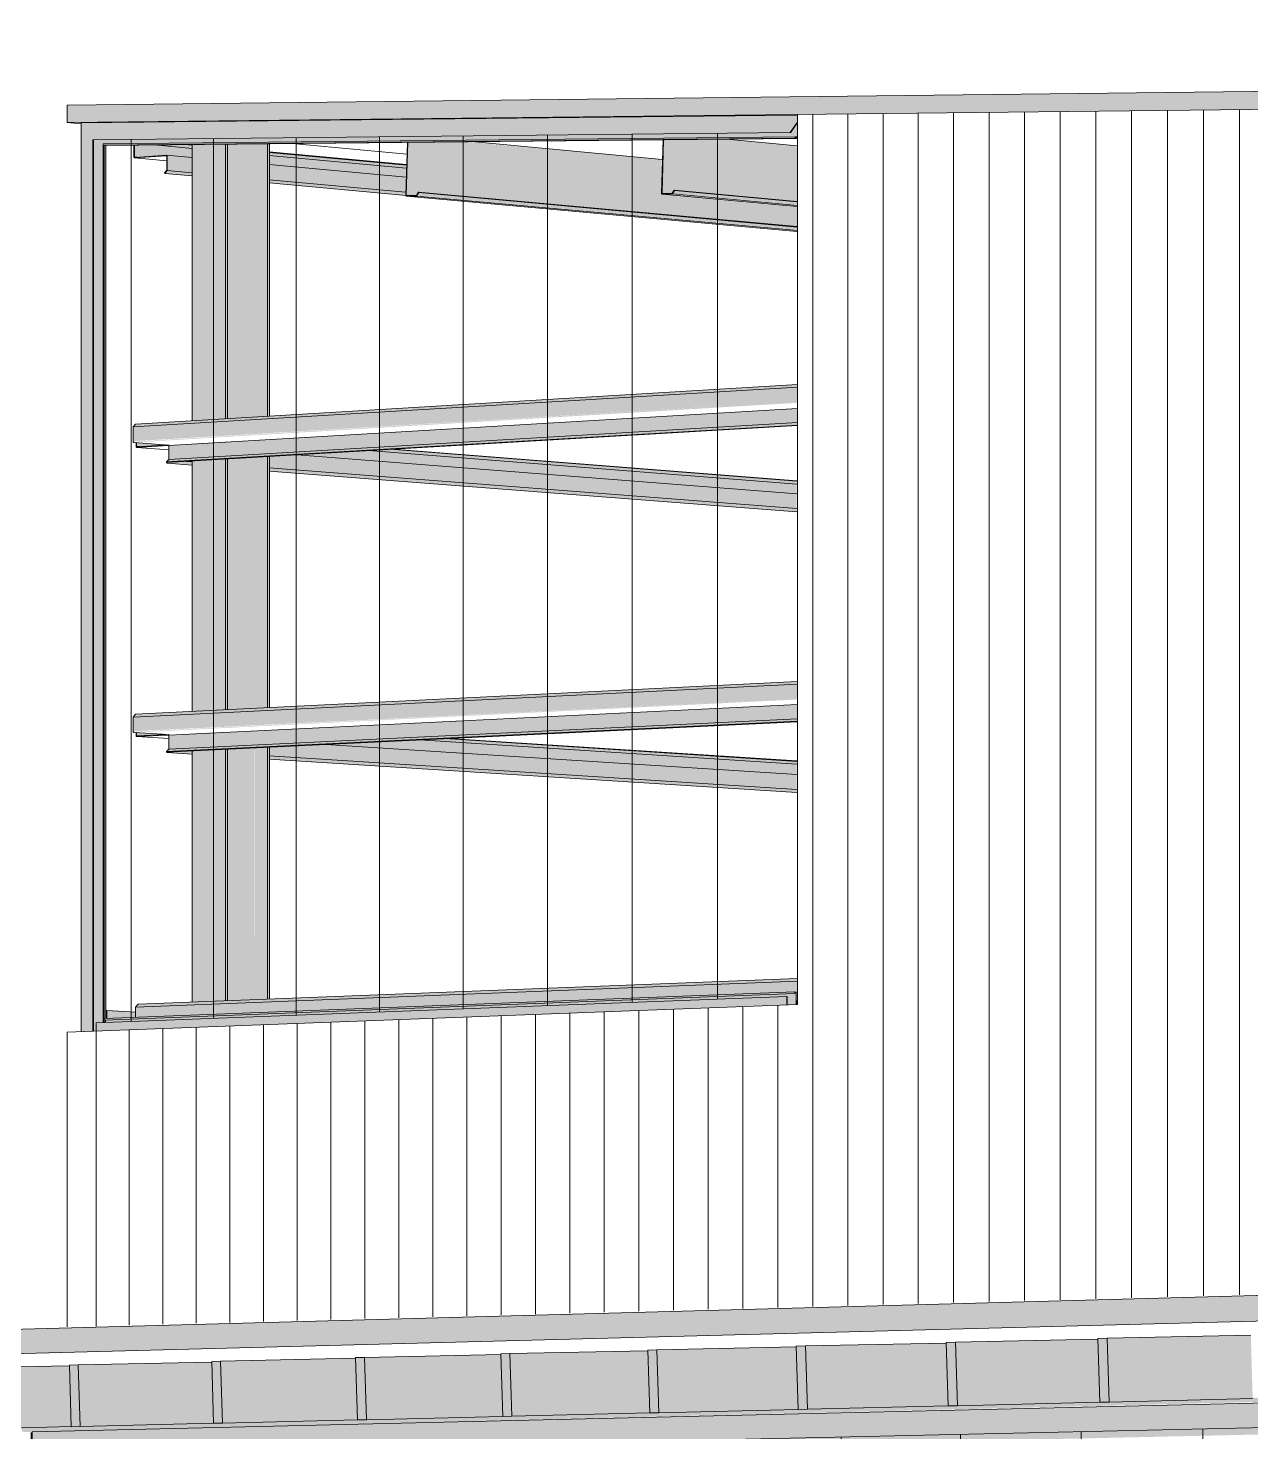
# Model space of a CAD drawing. Header units: inches. Extents: x 31213 to 31218, y -65 to 66.
# Drawn here: x 31213.5147 to 31213.5791, y 66.034 to 66.108 of the extents above; entities that cross this region are included whole.
import ezdxf

# ---------------------------------------------------------------- set-up
doc = ezdxf.new("R2010")
doc.units = ezdxf.units.IN
doc.header["$MEASUREMENT"] = 0
for name, color, linetype, lineweight in [('A-GLAZ-CURT', 52, 'Continuous', 9), ('A-GLAZ-CWMG', 51, 'Continuous', 9), ('A-ROOF', 132, 'Continuous', 13), ('A-WALL-PATT', 111, 'Continuous', 13), ('I-WALL', 2, 'Continuous', 13), ('L-SITE-WALL', 31, 'Continuous', 13), ('S-BEAM', 12, 'Continuous', 9), ('S-COLS', 52, 'Continuous', 9)]:
    doc.layers.add(name, color=color, linetype=linetype, lineweight=lineweight)

# ---------------------------------------------------------------- blocks, each defined once
blk = doc.blocks.new('FP_6-Looking North East')
at = {"layer": 'A-WALL-PATT', "lineweight": 9}
for p, q in [((31213.574734, 66.041125), (31213.574734, 66.10363)), ((31213.576629, 66.041177), (31213.576629, 66.103651)), ((31213.578529, 66.041229), (31213.578529, 66.103672)), ((31213.556044, 66.040615), (31213.556044, 66.103427)), ((31213.557892, 66.040665), (31213.557892, 66.103447)), ((31213.559745, 66.040716), (31213.559745, 66.103468)), ((31213.561602, 66.040766), (31213.561602, 66.103488)), ((31213.563464, 66.040817), (31213.563464, 66.103508)), ((31213.565331, 66.040868), (31213.565331, 66.103528)), ((31213.567202, 66.040919), (31213.567202, 66.103549)), ((31213.569078, 66.040971), (31213.569078, 66.103569)), ((31213.570959, 66.041022), (31213.570959, 66.103589)), ((31213.572844, 66.041074), (31213.572844, 66.10361)), ((31213.548697, 66.040414), (31213.548697, 66.056277)), ((31213.550527, 66.040464), (31213.550527, 66.056346)), ((31213.552362, 66.040514), (31213.552362, 66.056416)), ((31213.554201, 66.040564), (31213.554201, 66.056486)), ((31213.530644, 66.039921), (31213.530644, 66.05559)), ((31213.532429, 66.03997), (31213.532429, 66.055658)), ((31213.534219, 66.040019), (31213.534219, 66.055726)), ((31213.536014, 66.040068), (31213.536014, 66.055794)), ((31213.537812, 66.040117), (31213.537812, 66.055863)), ((31213.539615, 66.040166), (31213.539615, 66.055931)), ((31213.541423, 66.040215), (31213.541423, 66.056)), ((31213.543235, 66.040265), (31213.543235, 66.056069)), ((31213.545051, 66.040314), (31213.545051, 66.056138)), ((31213.546872, 66.040364), (31213.546872, 66.056207)), ((31213.518267, 66.039583), (31213.518267, 66.055119)), ((31213.520022, 66.039631), (31213.520022, 66.055186)), ((31213.521782, 66.039679), (31213.521782, 66.055253)), ((31213.523545, 66.039727), (31213.523545, 66.05532)), ((31213.525314, 66.039775), (31213.525314, 66.055387)), ((31213.527086, 66.039824), (31213.527086, 66.055455)), ((31213.528863, 66.039872), (31213.528863, 66.055522))]:
    blk.add_line(p, q, dxfattribs=at)
blk = doc.blocks.new('FP_16-Looking North East')
at = {"layer": 'A-WALL-PATT', "lineweight": 9}
for p, q in [((31213.524456, 66.055794), (31213.524456, 66.102154)), ((31213.528818, 66.055961), (31213.528818, 66.102199)), ((31213.533206, 66.05613), (31213.533206, 66.102244)), ((31213.537621, 66.056299), (31213.537621, 66.102289)), ((31213.542062, 66.056469), (31213.542062, 66.102334)), ((31213.54653, 66.05664), (31213.54653, 66.10238)), ((31213.551026, 66.056813), (31213.551026, 66.102426)), ((31213.520121, 66.055638), (31213.520121, 66.10211))]:
    blk.add_line(p, q, dxfattribs=at)
blk = doc.blocks.new('FP_17-Looking North East')
at = {"layer": 'A-WALL-PATT', "lineweight": 9}
for p, q in [((31213.609497, 65.97002), (31213.609497, 66.034913)), ((31213.616249, 65.969889), (31213.616249, 66.035066)), ((31213.623061, 65.969756), (31213.623061, 66.035221)), ((31213.629934, 65.969623), (31213.629934, 66.035377)), ((31213.636867, 65.969488), (31213.636867, 66.035534)), ((31213.576599, 65.970661), (31213.576599, 66.034168)), ((31213.583066, 65.970535), (31213.583066, 66.034314)), ((31213.589588, 65.970408), (31213.589588, 66.034462)), ((31213.596167, 65.97028), (31213.596167, 66.034611)), ((31213.602803, 65.970151), (31213.602803, 66.034762)), ((31213.514847, 65.971258), (31213.514847, 66.033973)), ((31213.545077, 65.971274), (31213.545077, 66.033453)), ((31213.551276, 65.971153), (31213.551276, 66.033594)), ((31213.557527, 65.971032), (31213.557527, 66.033735)), ((31213.56383, 65.970909), (31213.56383, 66.033878)), ((31213.570188, 65.970785), (31213.570188, 66.034022)), ((31213.520794, 65.971747), (31213.520794, 66.032903)), ((31213.526789, 65.97163), (31213.526789, 66.033039)), ((31213.532835, 65.971512), (31213.532835, 66.033176)), ((31213.538931, 65.971394), (31213.538931, 66.033314))]:
    blk.add_line(p, q, dxfattribs=at)

msp = doc.modelspace()

# ---------------------------------------------------------------- hatches: boundary and pattern name
at = {"layer": 'A-GLAZ-CWMG'}
for points in [[(31213.518099, 66.102089), (31213.554849, 66.102465), (31213.555237, 66.103017), (31213.555237, 66.10339), (31213.517479, 66.102981)], [(31213.517479, 66.055089), (31213.518099, 66.055113), (31213.518099, 66.102089), (31213.517479, 66.102981), (31213.517479, 66.055314)], [(31213.518751, 66.101816), (31213.555171, 66.102181), (31213.555236, 66.102274), (31213.555236, 66.102994), (31213.554846, 66.102462), (31213.518563, 66.102087)], [(31213.554849, 66.102465), (31213.554878, 66.102484), (31213.555237, 66.103017)], [(31213.518695, 66.101802), (31213.555087, 66.102167), (31213.555145, 66.102249), (31213.518641, 66.101881)], [(31213.518128, 66.055114), (31213.518271, 66.05512), (31213.518286, 66.055558), (31213.518751, 66.055576), (31213.518751, 66.101816), (31213.518559, 66.102091), (31213.518128, 66.102087), (31213.518128, 66.055314)], [(31213.518641, 66.055571), (31213.518695, 66.055573), (31213.518695, 66.101802), (31213.518641, 66.101881), (31213.518641, 66.056936)], [(31213.518695, 66.055706), (31213.555087, 66.057105), (31213.555087, 66.057186), (31213.518695, 66.055785)], [(31213.518765, 66.055576), (31213.554681, 66.05693), (31213.554696, 66.056505), (31213.555157, 66.056529), (31213.555157, 66.057162), (31213.518765, 66.055762)], [(31213.518272, 66.05512), (31213.554667, 66.056526), (31213.554667, 66.056952), (31213.518272, 66.055557), (31213.518272, 66.055314)], [(31213.520353, 66.056042), (31213.520353, 66.056102), (31213.518779, 66.056182), (31213.518779, 66.056122), (31213.520035, 66.056059)], [(31213.518815, 66.055897), (31213.518815, 66.055917), (31213.518779, 66.055899)], [(31213.518779, 66.055789), (31213.518815, 66.05579), (31213.518815, 66.055896), (31213.518779, 66.055898)], [(31213.518816, 66.05579), (31213.51883, 66.055791), (31213.518816, 66.056184)], [(31213.51883, 66.055791), (31213.520353, 66.05585), (31213.520353, 66.056127), (31213.51883, 66.056204)], [(31213.518099, 66.055113), (31213.518129, 66.055114), (31213.518099, 66.055314)], [(31213.514904, 66.032769), (31213.643518, 66.035685), (31213.643518, 66.03703), (31213.514904, 66.034005), (31213.514904, 66.033942)], [(31213.515585, 66.032433), (31213.643799, 66.035308), (31213.643799, 66.036967), (31213.643537, 66.036961), (31213.643517, 66.035682), (31213.515585, 66.032768)]]:
    msp.add_hatch(color=256, dxfattribs=at).paths.add_polyline_path(points, flags=0)
h = msp.add_hatch(color=256, dxfattribs=at)
h.paths.add_polyline_path([(31213.518695, 66.055573), (31213.518765, 66.055576), (31213.518765, 66.055707), (31213.518695, 66.055705)], flags=0)
h.paths.add_polyline_path([(31213.518695, 66.055785), (31213.51878, 66.055788), (31213.51878, 66.101795), (31213.518695, 66.101795), (31213.518695, 66.056936)], flags=0)
h = msp.add_hatch(color=256, dxfattribs=at)
h.paths.add_polyline_path([(31213.554667, 66.056504), (31213.554682, 66.056529), (31213.554667, 66.056526)], flags=0)
h.paths.add_polyline_path([(31213.555157, 66.056523), (31213.555171, 66.056529), (31213.555157, 66.056526)], flags=0)
at = {"layer": 'A-ROOF'}
for points in [[(31213.516752, 66.103001), (31213.870455, 66.106843), (31213.870455, 66.107976), (31213.516752, 66.103911)], [(31213.246666, 66.031066), (31213.70612, 66.043188), (31213.706089, 66.043291), (31213.705974, 66.043309), (31213.705929, 66.043383), (31213.705929, 66.043516), (31213.705984, 66.043595), (31213.706066, 66.043606), (31213.70837, 66.043668), (31213.70835, 66.044705), (31213.246666, 66.032114)]]:
    msp.add_hatch(color=256, dxfattribs=at).paths.add_polyline_path(points, flags=0)
at = {"layer": 'I-WALL'}
h = msp.add_hatch(color=256, dxfattribs=at)
h.paths.add_polyline_path([(31213.42331, 66.031864), (31213.502837, 66.033777), (31213.502837, 66.03398), (31213.42331, 66.032077), (31213.42331, 66.031993)], flags=0)
h.paths.add_polyline_path([(31213.514482, 66.033998), (31213.574647, 66.035459), (31213.581027, 66.035621), (31213.581027, 66.035851), (31213.51437, 66.034257), (31213.51437, 66.034026), (31213.514482, 66.034012)], flags=0)
h.paths.add_polyline_path([(31213.384472, 66.034087), (31213.393866, 66.034318), (31213.393865, 66.034344), (31213.478789, 66.036544), (31213.480265, 66.036576), (31213.480264, 66.036608), (31213.48542, 66.03672), (31213.459398, 66.036197), (31213.384472, 66.034602), (31213.384472, 66.034558)], flags=0)
at = {"layer": 'S-BEAM'}
h = msp.add_hatch(color=256, dxfattribs=at)
h.paths.add_polyline_path([(31213.521892, 66.100314), (31213.522018, 66.100476), (31213.521994, 66.10049), (31213.521876, 66.10034)], flags=0)
h.paths.add_polyline_path([(31213.520306, 66.10113), (31213.521976, 66.101246), (31213.521976, 66.101281), (31213.520306, 66.101164)], flags=0)
h.paths.add_polyline_path([(31213.520265, 66.101186), (31213.520289, 66.101186), (31213.520265, 66.101795)], flags=0)
h = msp.add_hatch(color=256, dxfattribs=at)
h.paths.add_polyline_path([(31213.534605, 66.100121), (31213.534602, 66.100598), (31213.527395, 66.101248), (31213.527395, 66.100784), (31213.534602, 66.100122)], flags=0)
h.paths.add_polyline_path([(31213.521974, 66.101281), (31213.522003, 66.101244), (31213.522003, 66.101266)], flags=0)
h.paths.add_polyline_path([(31213.523335, 66.101156), (31213.523335, 66.101638), (31213.521343, 66.101822), (31213.520289, 66.101795), (31213.520306, 66.101185), (31213.520433, 66.101173), (31213.522141, 66.101266), (31213.523223, 66.101167)], flags=0)
h = msp.add_hatch(color=256, dxfattribs=at)
h.paths.add_polyline_path([(31213.534618, 66.100597), (31213.534602, 66.100757), (31213.527395, 66.101423), (31213.527395, 66.101263), (31213.534602, 66.100598)], flags=0)
h.paths.add_polyline_path([(31213.523335, 66.101638), (31213.523335, 66.101799), (31213.522905, 66.101838), (31213.521627, 66.101796), (31213.523223, 66.101648)], flags=0)
h = msp.add_hatch(color=256, dxfattribs=at)
h.paths.add_polyline_path([(31213.534623, 66.100755), (31213.534602, 66.100781), (31213.534602, 66.100757)], flags=0)
h.paths.add_polyline_path([(31213.523335, 66.101799), (31213.523335, 66.101822), (31213.523277, 66.101804)], flags=0)
for points in [[(31213.555208, 66.097513), (31213.555208, 66.098581), (31213.548094, 66.099263), (31213.548072, 66.099297), (31213.548053, 66.099297), (31213.548078, 66.100995), (31213.537516, 66.101985), (31213.534699, 66.101956), (31213.534634, 66.09918), (31213.53515, 66.099161), (31213.535289, 66.099329), (31213.551222, 66.097877)], [(31213.548103, 66.100992), (31213.548078, 66.10105), (31213.537796, 66.101988), (31213.537516, 66.101985), (31213.548078, 66.100995)], [(31213.555224, 66.098844), (31213.555224, 66.101717), (31213.550984, 66.10212), (31213.548176, 66.102082), (31213.54811, 66.099289), (31213.548635, 66.09927), (31213.548777, 66.09944), (31213.553886, 66.098968)], [(31213.555224, 66.101717), (31213.555224, 66.101773), (31213.551262, 66.102123), (31213.550984, 66.10212), (31213.555133, 66.101726)], [(31213.555209, 66.097302), (31213.555209, 66.097493), (31213.535274, 66.09931), (31213.535161, 66.099126), (31213.551819, 66.09761)], [(31213.555225, 66.098628), (31213.555225, 66.098823), (31213.548761, 66.09942), (31213.548647, 66.099235), (31213.553887, 66.098751)], [(31213.555225, 66.098823), (31213.555225, 66.098844), (31213.553887, 66.098947)], [(31213.555209, 66.097493), (31213.555209, 66.097513), (31213.55128, 66.097851)], [(31213.520219, 66.086956), (31213.555236, 66.089055), (31213.555236, 66.089192), (31213.520356, 66.087098)], [(31213.520219, 66.086206), (31213.555236, 66.088287), (31213.555236, 66.089055), (31213.520219, 66.086956)], [(31213.520263, 66.086144), (31213.555236, 66.088231), (31213.555236, 66.088287), (31213.520225, 66.086176), (31213.520241, 66.086153)], [(31213.522101, 66.085243), (31213.555234, 66.087187), (31213.555234, 66.087937), (31213.522101, 66.085976)], [(31213.555195, 66.083381), (31213.555195, 66.083433), (31213.528666, 66.085477), (31213.528456, 66.085465), (31213.540729, 66.084508)], [(31213.555193, 66.083941), (31213.555193, 66.084094), (31213.53376, 66.085779), (31213.532624, 66.085712), (31213.540727, 66.085076)], [(31213.555193, 66.084094), (31213.555193, 66.084118), (31213.54254, 66.085089)], [(31213.520219, 66.071672), (31213.555236, 66.073401), (31213.555236, 66.073542), (31213.520356, 66.071815)], [(31213.520219, 66.070922), (31213.555236, 66.072633), (31213.555236, 66.073401), (31213.520219, 66.071672)], [(31213.520263, 66.07086), (31213.555236, 66.072599), (31213.555236, 66.072633), (31213.520225, 66.070892), (31213.520241, 66.070869)], [(31213.522101, 66.069984), (31213.555234, 66.07158), (31213.555234, 66.07233), (31213.522101, 66.070718)], [(31213.555193, 66.069183), (31213.555193, 66.069334), (31213.536664, 66.070535), (31213.535312, 66.070469), (31213.545226, 66.069828)], [(31213.555195, 66.068582), (31213.555195, 66.068635), (31213.530139, 66.070218), (31213.529883, 66.070206), (31213.540729, 66.06951)], [(31213.555193, 66.069334), (31213.555193, 66.069358), (31213.54756, 66.069829)], [(31213.520356, 66.056392), (31213.555236, 66.057748), (31213.555236, 66.057891), (31213.520493, 66.056538)], [(31213.520356, 66.055642), (31213.555236, 66.05698), (31213.555236, 66.057748), (31213.520356, 66.056392)], [(31213.520357, 66.055637), (31213.555171, 66.056943), (31213.555171, 66.056912), (31213.555236, 66.056946), (31213.555236, 66.05698), (31213.520356, 66.055642)], [(31213.555169, 66.056524), (31213.555234, 66.05653), (31213.555234, 66.056724), (31213.555169, 66.056714), (31213.555169, 66.056526)], [(31213.555266, 66.035186), (31213.555755, 66.035197), (31213.555654, 66.03853), (31213.555165, 66.038517), (31213.55524, 66.036046)], [(31213.555755, 66.035197), (31213.563159, 66.035376), (31213.563058, 66.038685), (31213.555654, 66.03853), (31213.555752, 66.035295)], [(31213.563171, 66.035373), (31213.563665, 66.035385), (31213.563564, 66.038735), (31213.56307, 66.038722), (31213.563151, 66.036045)], [(31213.563665, 66.035385), (31213.571148, 66.035565), (31213.571047, 66.038892), (31213.563564, 66.038735), (31213.563656, 66.035689)], [(31213.57116, 66.035562), (31213.57166, 66.035574), (31213.571559, 66.038942), (31213.571059, 66.038929), (31213.571146, 66.036044)], [(31213.57166, 66.035574), (31213.579223, 66.035757), (31213.579123, 66.0391), (31213.571559, 66.038942), (31213.571656, 66.035688)], [(31213.524936, 66.034468), (31213.532033, 66.034639), (31213.531932, 66.037881), (31213.524834, 66.037731), (31213.524917, 66.035073)], [(31213.532046, 66.034636), (31213.53252, 66.034647), (31213.532418, 66.037927), (31213.531945, 66.037915), (31213.532003, 66.036048)], [(31213.53252, 66.034647), (31213.539692, 66.03482), (31213.539591, 66.038079), (31213.532418, 66.037927), (31213.532501, 66.035255)], [(31213.539705, 66.034817), (31213.540184, 66.034829), (31213.540083, 66.038126), (31213.539604, 66.038114), (31213.539667, 66.036048)], [(31213.540184, 66.034829), (31213.547432, 66.035004), (31213.547331, 66.038279), (31213.540083, 66.038126), (31213.54017, 66.035297)], [(31213.547445, 66.035001), (31213.547929, 66.035012), (31213.547827, 66.038327), (31213.547343, 66.038314), (31213.547413, 66.036047)], [(31213.547929, 66.035012), (31213.555254, 66.035189), (31213.555153, 66.038481), (31213.547827, 66.038327), (31213.54792, 66.035296)], [(31213.51, 66.034114), (31213.516952, 66.034282), (31213.51685, 66.037491), (31213.509898, 66.037344), (31213.509939, 66.036051)], [(31213.516965, 66.034279), (31213.51743, 66.03429), (31213.517327, 66.037536), (31213.516863, 66.037524), (31213.51691, 66.03605)], [(31213.51743, 66.03429), (31213.524454, 66.034459), (31213.524352, 66.037685), (31213.517327, 66.037536), (31213.517411, 66.034892)], [(31213.524467, 66.034457), (31213.524936, 66.034468), (31213.524834, 66.037731), (31213.524365, 66.037719), (31213.524417, 66.036049)]]:
    msp.add_hatch(color=256, dxfattribs=at).paths.add_polyline_path(points, flags=0)
h = msp.add_hatch(color=256, dxfattribs=at)
h.paths.add_polyline_path([(31213.534605, 66.100069), (31213.53458, 66.100123), (31213.527397, 66.10077), (31213.527397, 66.10073), (31213.534604, 66.100069)], flags=0)
h.paths.add_polyline_path([(31213.523337, 66.101103), (31213.523337, 66.101156), (31213.522005, 66.101265), (31213.522018, 66.101224), (31213.523225, 66.101113)], flags=0)
h = msp.add_hatch(color=256, dxfattribs=at)
h.paths.add_polyline_path([(31213.534584, 66.099331), (31213.53458, 66.100071), (31213.527397, 66.10073), (31213.527397, 66.099985), (31213.53458, 66.099331)], flags=0)
h.paths.add_polyline_path([(31213.523337, 66.100355), (31213.523337, 66.101103), (31213.522018, 66.101224), (31213.522018, 66.100476), (31213.523225, 66.100366)], flags=0)
h = msp.add_hatch(color=256, dxfattribs=at)
h.paths.add_polyline_path([(31213.534634, 66.099121), (31213.535161, 66.099126), (31213.535151, 66.09916), (31213.534634, 66.099156)], flags=0)
h.paths.add_polyline_path([(31213.534594, 66.099181), (31213.534619, 66.099181), (31213.534646, 66.100951)], flags=0)
h = msp.add_hatch(color=256, dxfattribs=at)
h.paths.add_polyline_path([(31213.54811, 66.09923), (31213.548647, 66.099235), (31213.548636, 66.09927), (31213.54811, 66.099265)], flags=0)
h.paths.add_polyline_path([(31213.548069, 66.09929), (31213.548094, 66.09929), (31213.548118, 66.100948)], flags=0)
h = msp.add_hatch(color=256, dxfattribs=at)
h.paths.add_polyline_path([(31213.53462, 66.099157), (31213.534598, 66.099187), (31213.53458, 66.099187), (31213.53458, 66.099331), (31213.527397, 66.099985), (31213.527397, 66.099814), (31213.534619, 66.099157)], flags=0)
h.paths.add_polyline_path([(31213.523337, 66.100183), (31213.523337, 66.100355), (31213.522018, 66.100476), (31213.521892, 66.100314), (31213.523225, 66.100193)], flags=0)
h = msp.add_hatch(color=256, dxfattribs=at)
h.paths.add_polyline_path([(31213.521974, 66.085111), (31213.523339, 66.085191), (31213.523339, 66.085316), (31213.522101, 66.085243)], flags=0)
h.paths.add_polyline_path([(31213.52509, 66.085293), (31213.555234, 66.087059), (31213.555234, 66.087187), (31213.52509, 66.085418)], flags=0)
h = msp.add_hatch(color=256, dxfattribs=at)
h.paths.add_polyline_path([(31213.522113, 66.085244), (31213.522137, 66.085245), (31213.522113, 66.085957)], flags=0)
h.paths.add_polyline_path([(31213.520425, 66.085881), (31213.522082, 66.086002), (31213.52188, 66.086002), (31213.520425, 66.085916)], flags=0)
h.paths.add_polyline_path([(31213.520384, 66.085938), (31213.520408, 66.085938), (31213.520384, 66.086002)], flags=0)
h = msp.add_hatch(color=256, dxfattribs=at)
h.paths.add_polyline_path([(31213.555193, 66.083433), (31213.555193, 66.083941), (31213.532624, 66.085712), (31213.528843, 66.085489), (31213.540727, 66.084562)], flags=0)
h.paths.add_polyline_path([(31213.520578, 66.085925), (31213.521916, 66.086015), (31213.520408, 66.086133), (31213.520425, 66.085937)], flags=0)
h = msp.add_hatch(color=256, dxfattribs=at)
h.paths.add_polyline_path([(31213.555195, 66.08249), (31213.555195, 66.082655), (31213.527397, 66.084803), (31213.527397, 66.084634), (31213.540729, 66.083606)], flags=0)
h.paths.add_polyline_path([(31213.523337, 66.084947), (31213.523337, 66.085117), (31213.522999, 66.085143), (31213.522037, 66.085083), (31213.522011, 66.08505), (31213.523225, 66.084956)], flags=0)
h = msp.add_hatch(color=256, dxfattribs=at)
h.paths.add_polyline_path([(31213.555195, 66.082655), (31213.555195, 66.083381), (31213.528456, 66.085465), (31213.527397, 66.085403), (31213.527397, 66.084803), (31213.540729, 66.083773)], flags=0)
h.paths.add_polyline_path([(31213.523337, 66.085117), (31213.523337, 66.085163), (31213.523225, 66.085125)], flags=0)
h = msp.add_hatch(color=256, dxfattribs=at)
h.paths.add_polyline_path([(31213.521974, 66.06985), (31213.523339, 66.069916), (31213.523339, 66.070044), (31213.522101, 66.069984)], flags=0)
h.paths.add_polyline_path([(31213.52509, 66.07), (31213.555234, 66.07145), (31213.555234, 66.07158), (31213.52509, 66.070128)], flags=0)
h = msp.add_hatch(color=256, dxfattribs=at)
h.paths.add_polyline_path([(31213.555193, 66.068636), (31213.555193, 66.069183), (31213.535312, 66.070469), (31213.530362, 66.07023), (31213.540727, 66.069564)], flags=0)
h.paths.add_polyline_path([(31213.520615, 66.070688), (31213.521821, 66.07076), (31213.520408, 66.070851), (31213.520425, 66.0707)], flags=0)
h = msp.add_hatch(color=256, dxfattribs=at)
h.paths.add_polyline_path([(31213.522113, 66.069985), (31213.522137, 66.069986), (31213.522113, 66.070702)], flags=0)
h.paths.add_polyline_path([(31213.520425, 66.070644), (31213.521964, 66.07075), (31213.521754, 66.070743), (31213.520425, 66.070678)], flags=0)
h = msp.add_hatch(color=256, dxfattribs=at)
h.paths.add_polyline_path([(31213.555195, 66.067695), (31213.555195, 66.067856), (31213.527397, 66.06962), (31213.527397, 66.069454), (31213.540729, 66.068611)], flags=0)
h.paths.add_polyline_path([(31213.523337, 66.069711), (31213.523337, 66.069878), (31213.523225, 66.069883), (31213.522011, 66.069795), (31213.523225, 66.069718)], flags=0)
h = msp.add_hatch(color=256, dxfattribs=at)
h.paths.add_polyline_path([(31213.555195, 66.067856), (31213.555195, 66.068582), (31213.529883, 66.070206), (31213.527397, 66.070085), (31213.527397, 66.06962), (31213.540729, 66.068774)], flags=0)
h.paths.add_polyline_path([(31213.523337, 66.069878), (31213.523337, 66.069888), (31213.523243, 66.069884)], flags=0)
at = {"layer": 'S-COLS'}
h = msp.add_hatch(color=256, dxfattribs=at)
h.paths.add_polyline_path([(31213.523339, 66.05665), (31213.52509, 66.056718), (31213.52509, 66.070889), (31213.523339, 66.070804), (31213.523339, 66.056936)], flags=0)
h.paths.add_polyline_path([(31213.523339, 66.071964), (31213.52509, 66.072051), (31213.52509, 66.08618), (31213.523339, 66.086076), (31213.523339, 66.072128)], flags=0)
h.paths.add_polyline_path([(31213.523339, 66.087278), (31213.52509, 66.087383), (31213.52509, 66.101859), (31213.523339, 66.101816), (31213.523339, 66.088943)], flags=0)
h = msp.add_hatch(color=256, dxfattribs=at)
h.paths.add_polyline_path([(31213.52509, 66.056718), (31213.525193, 66.056722), (31213.525193, 66.069977), (31213.52509, 66.069972), (31213.52509, 66.056936)], flags=0)
h.paths.add_polyline_path([(31213.52509, 66.072051), (31213.525193, 66.072056), (31213.525193, 66.085271), (31213.52509, 66.085243), (31213.52509, 66.072128)], flags=0)
h.paths.add_polyline_path([(31213.52509, 66.087383), (31213.525193, 66.08739), (31213.525193, 66.10186), (31213.52509, 66.101859), (31213.52509, 66.088942)], flags=0)
h = msp.add_hatch(color=256, dxfattribs=at)
h.paths.add_polyline_path([(31213.525192, 66.056722), (31213.526291, 66.056765), (31213.526291, 66.07003), (31213.525192, 66.069977), (31213.525192, 66.056936)], flags=0)
h.paths.add_polyline_path([(31213.525192, 66.072056), (31213.526291, 66.072129), (31213.526291, 66.085336), (31213.525192, 66.085243), (31213.525192, 66.072128)], flags=0)
h.paths.add_polyline_path([(31213.525192, 66.08739), (31213.526291, 66.087456), (31213.526291, 66.101872), (31213.525192, 66.10186), (31213.525192, 66.088943)], flags=0)
h = msp.add_hatch(color=256, dxfattribs=at)
h.paths.add_polyline_path([(31213.526291, 66.056765), (31213.526607, 66.056778), (31213.526585, 66.070045), (31213.526291, 66.07003), (31213.526291, 66.056936)], flags=0)
h.paths.add_polyline_path([(31213.526291, 66.072111), (31213.526607, 66.072129), (31213.526607, 66.085355), (31213.526291, 66.085336), (31213.526291, 66.072129)], flags=0)
h.paths.add_polyline_path([(31213.526291, 66.087456), (31213.526607, 66.087476), (31213.526607, 66.101875), (31213.526291, 66.101872), (31213.526291, 66.088943)], flags=0)
h = msp.add_hatch(color=256, dxfattribs=at)
h.paths.add_polyline_path([(31213.526607, 66.056778), (31213.527299, 66.056805), (31213.527299, 66.070079), (31213.526607, 66.070046), (31213.526607, 66.056936)], flags=0)
h.paths.add_polyline_path([(31213.526607, 66.072127), (31213.527299, 66.072161), (31213.527299, 66.085395), (31213.526607, 66.085355), (31213.526607, 66.072129)], flags=0)
h.paths.add_polyline_path([(31213.526607, 66.087476), (31213.527299, 66.087517), (31213.527299, 66.101882), (31213.526607, 66.101875), (31213.526607, 66.088943)], flags=0)
h = msp.add_hatch(color=256, dxfattribs=at)
h.paths.add_polyline_path([(31213.527299, 66.056805), (31213.527401, 66.056809), (31213.527401, 66.070084), (31213.527299, 66.070079), (31213.527299, 66.056936)], flags=0)
h.paths.add_polyline_path([(31213.527299, 66.072161), (31213.527401, 66.072166), (31213.527401, 66.085401), (31213.527299, 66.085395), (31213.527299, 66.074531)], flags=0)
h.paths.add_polyline_path([(31213.527299, 66.087517), (31213.527401, 66.087523), (31213.527401, 66.101883), (31213.527299, 66.101882), (31213.527299, 66.088943)], flags=0)
h = msp.add_hatch(color=256, dxfattribs=at)
h.paths.add_polyline_path([(31213.52629, 66.056765), (31213.526297, 66.056765), (31213.52629, 66.056936)], flags=0)
h.paths.add_polyline_path([(31213.52629, 66.072111), (31213.526296, 66.072129), (31213.52629, 66.072129)], flags=0)
h.paths.add_polyline_path([(31213.52629, 66.087457), (31213.526294, 66.087457), (31213.52629, 66.088943)], flags=0)

# ---------------------------------------------------------------- linework, layer by layer
at = {"layer": 'A-GLAZ-CWMG'}
for p, q in [((31213.555242, 66.10339), (31213.517479, 66.102981)), ((31213.517479, 66.102981), (31213.517479, 66.055089)), ((31213.554849, 66.102465), (31213.555237, 66.103017)), ((31213.555237, 66.102994), (31213.554878, 66.102484)), ((31213.554849, 66.102465), (31213.518099, 66.102089)), ((31213.555145, 66.102249), (31213.518641, 66.101881)), ((31213.555087, 66.102167), (31213.518695, 66.101802)), ((31213.555171, 66.102159), (31213.51878, 66.101795)), ((31213.554878, 66.102462), (31213.554849, 66.102465)), ((31213.554878, 66.102484), (31213.554893, 66.102483)), ((31213.554893, 66.102483), (31213.554878, 66.102462)), ((31213.555087, 66.102167), (31213.555145, 66.102249)), ((31213.555171, 66.102159), (31213.555087, 66.102167)), ((31213.555171, 66.102181), (31213.555097, 66.10218)), ((31213.55516, 66.102247), (31213.555117, 66.102186)), ((31213.555117, 66.102186), (31213.555171, 66.102181)), ((31213.555145, 66.102249), (31213.55516, 66.102247)), ((31213.555171, 66.102181), (31213.555236, 66.102274)), ((31213.555236, 66.102251), (31213.555171, 66.102159)), ((31213.518099, 66.102089), (31213.518129, 66.102087)), ((31213.518129, 66.102087), (31213.518099, 66.102089)), ((31213.518099, 66.102089), (31213.518099, 66.055113)), ((31213.518129, 66.102087), (31213.518129, 66.055114)), ((31213.518641, 66.101881), (31213.518641, 66.055571)), ((31213.518695, 66.101802), (31213.51878, 66.101795)), ((31213.51878, 66.101795), (31213.518695, 66.101802)), ((31213.518695, 66.101802), (31213.518695, 66.055573)), ((31213.51878, 66.101795), (31213.51878, 66.055788)), ((31213.518695, 66.055785), (31213.555087, 66.057186)), ((31213.518695, 66.055706), (31213.555087, 66.057105)), ((31213.555171, 66.057181), (31213.555087, 66.057186)), ((31213.555087, 66.057186), (31213.555087, 66.057105)), ((31213.555087, 66.057178), (31213.555171, 66.057181)), ((31213.555087, 66.057159), (31213.555157, 66.057162)), ((31213.555087, 66.057105), (31213.555102, 66.057104)), ((31213.555102, 66.057104), (31213.555102, 66.057165)), ((31213.555102, 66.057165), (31213.555157, 66.057162)), ((31213.555157, 66.057162), (31213.555157, 66.056523)), ((31213.555171, 66.056523), (31213.555171, 66.057181)), ((31213.518272, 66.055557), (31213.554667, 66.056952)), ((31213.554697, 66.056951), (31213.554667, 66.056952)), ((31213.554667, 66.056952), (31213.554667, 66.056504)), ((31213.554682, 66.056504), (31213.554682, 66.056931)), ((31213.554682, 66.056931), (31213.554697, 66.056931)), ((31213.554697, 66.056931), (31213.554697, 66.056951)), ((31213.518272, 66.05512), (31213.518272, 66.055557)), ((31213.518695, 66.055706), (31213.518695, 66.055785)), ((31213.51871, 66.055705), (31213.518695, 66.055706)), ((31213.518765, 66.055576), (31213.518765, 66.055709)), ((31213.51883, 66.056204), (31213.518779, 66.056202)), ((31213.518779, 66.0562), (31213.51883, 66.056198)), ((31213.518779, 66.056183), (31213.518816, 66.056184)), ((31213.518779, 66.056182), (31213.518816, 66.05618)), ((31213.518779, 66.056122), (31213.518817, 66.05612)), ((31213.518779, 66.055919), (31213.518821, 66.055917)), ((31213.518779, 66.055899), (31213.518821, 66.055897)), ((31213.518816, 66.056184), (31213.518816, 66.05579)), ((31213.51883, 66.055791), (31213.51883, 66.056204)), ((31213.51883, 66.056204), (31213.520353, 66.056127)), ((31213.514904, 66.034005), (31213.643518, 66.03703)), ((31213.514904, 66.032769), (31213.643518, 66.035685)), ((31213.514904, 66.032769), (31213.514904, 66.034005))]:
    msp.add_line(p, q, dxfattribs=at)
at = {"layer": 'A-ROOF'}
for p, q in [((31213.516752, 66.103911), (31213.870455, 66.107976)), ((31213.870455, 66.106843), (31213.516752, 66.103001)), ((31213.516752, 66.103001), (31213.516752, 66.103911)), ((31213.516752, 66.103001), (31213.517478, 66.102933)), ((31213.528603, 66.101899), (31213.534639, 66.101338)), ((31213.246666, 66.032114), (31213.70837, 66.044706)), ((31213.70612, 66.043188), (31213.246666, 66.031066))]:
    msp.add_line(p, q, dxfattribs=at)
at = {"layer": 'L-SITE-WALL'}
for p, q in [((31213.555237, 66.103419), (31213.555237, 66.056525)), ((31213.555237, 66.056525), (31213.516752, 66.055062)), ((31213.516752, 66.055062), (31213.516752, 66.039541))]:
    msp.add_line(p, q, dxfattribs=at)
at = {"layer": 'S-BEAM'}
for p, q in [((31213.520265, 66.101811), (31213.520265, 66.101186)), ((31213.520289, 66.101186), (31213.520289, 66.101811)), ((31213.523335, 66.101638), (31213.521343, 66.101822)), ((31213.523335, 66.101799), (31213.522905, 66.101838)), ((31213.523335, 66.101822), (31213.523138, 66.101841)), ((31213.534624, 66.100779), (31213.527395, 66.101447)), ((31213.534623, 66.100755), (31213.527395, 66.101423)), ((31213.534675, 66.101955), (31213.534594, 66.099181)), ((31213.534619, 66.099181), (31213.534699, 66.101956)), ((31213.538048, 66.101991), (31213.548104, 66.101047)), ((31213.548151, 66.10209), (31213.548069, 66.09929)), ((31213.548094, 66.09929), (31213.548176, 66.102091)), ((31213.551514, 66.102126), (31213.555224, 66.101773)), ((31213.520294, 66.10117), (31213.520289, 66.101186)), ((31213.520433, 66.101173), (31213.520289, 66.101186)), ((31213.521991, 66.100975), (31213.520302, 66.10113)), ((31213.521976, 66.101281), (31213.520306, 66.101164)), ((31213.520306, 66.10113), (31213.521976, 66.101246)), ((31213.522005, 66.101265), (31213.521976, 66.101281)), ((31213.521981, 66.10128), (31213.523337, 66.101156)), ((31213.521994, 66.101223), (31213.521994, 66.10049)), ((31213.522018, 66.100476), (31213.522018, 66.101224)), ((31213.534618, 66.100597), (31213.527395, 66.101263)), ((31213.527397, 66.100783), (31213.534607, 66.100121)), ((31213.521994, 66.10049), (31213.521876, 66.10034)), ((31213.521876, 66.10034), (31213.521892, 66.100314)), ((31213.521892, 66.100314), (31213.522018, 66.100476)), ((31213.523337, 66.100183), (31213.521892, 66.100314)), ((31213.522018, 66.100476), (31213.523337, 66.100355)), ((31213.527397, 66.099985), (31213.534585, 66.099331)), ((31213.53462, 66.099157), (31213.527397, 66.099814)), ((31213.535256, 66.099332), (31213.535151, 66.09916)), ((31213.535161, 66.099126), (31213.535274, 66.09931)), ((31213.535274, 66.09931), (31213.535256, 66.099332)), ((31213.535256, 66.099332), (31213.555209, 66.097513)), ((31213.535274, 66.09931), (31213.555209, 66.097493)), ((31213.555224, 66.098574), (31213.548107, 66.09923)), ((31213.548636, 66.09927), (31213.54811, 66.099265)), ((31213.54811, 66.09923), (31213.548647, 66.099235)), ((31213.548743, 66.099443), (31213.548636, 66.09927)), ((31213.548647, 66.099235), (31213.548761, 66.09942)), ((31213.548647, 66.099235), (31213.555225, 66.098628)), ((31213.548761, 66.09942), (31213.548743, 66.099443)), ((31213.548743, 66.099443), (31213.555225, 66.098844)), ((31213.548761, 66.09942), (31213.555225, 66.098823)), ((31213.555208, 66.09725), (31213.534631, 66.099121)), ((31213.535151, 66.09916), (31213.534634, 66.099156)), ((31213.534634, 66.099121), (31213.535161, 66.099126)), ((31213.535161, 66.099126), (31213.555209, 66.097302)), ((31213.520219, 66.086956), (31213.555236, 66.089055)), ((31213.520356, 66.087098), (31213.555236, 66.089192)), ((31213.522101, 66.085976), (31213.555234, 66.087937)), ((31213.520219, 66.086956), (31213.520356, 66.087098)), ((31213.520219, 66.086206), (31213.520219, 66.086956)), ((31213.521974, 66.085111), (31213.555234, 66.087059)), ((31213.52199, 66.085083), (31213.555234, 66.08703)), ((31213.522101, 66.085243), (31213.555234, 66.087187)), ((31213.522083, 66.086002), (31213.520263, 66.086144)), ((31213.520384, 66.086135), (31213.520384, 66.085938)), ((31213.520408, 66.085938), (31213.520408, 66.086133)), ((31213.520578, 66.085925), (31213.520408, 66.085938)), ((31213.522099, 66.085751), (31213.520421, 66.085881)), ((31213.520425, 66.085916), (31213.520423, 66.085916)), ((31213.521995, 66.086009), (31213.520425, 66.085916)), ((31213.520425, 66.085881), (31213.522095, 66.08598)), ((31213.522101, 66.085243), (31213.522101, 66.085976)), ((31213.521974, 66.085111), (31213.522101, 66.085243)), ((31213.522999, 66.085143), (31213.523337, 66.085117)), ((31213.528847, 66.085488), (31213.555195, 66.083433)), ((31213.555193, 66.083941), (31213.532624, 66.085712)), ((31213.555193, 66.084094), (31213.53376, 66.085779)), ((31213.555193, 66.084118), (31213.533934, 66.085789)), ((31213.52199, 66.085083), (31213.521974, 66.085111)), ((31213.521995, 66.085075), (31213.522011, 66.08505)), ((31213.522011, 66.08505), (31213.522039, 66.085086)), ((31213.523337, 66.084947), (31213.522011, 66.08505)), ((31213.527397, 66.084803), (31213.555195, 66.082655)), ((31213.555195, 66.08249), (31213.527397, 66.084634)), ((31213.520219, 66.071672), (31213.555236, 66.073401)), ((31213.520356, 66.071815), (31213.555236, 66.073542)), ((31213.520219, 66.071672), (31213.520356, 66.071815)), ((31213.522101, 66.070718), (31213.555234, 66.07233)), ((31213.520219, 66.070922), (31213.520219, 66.071672)), ((31213.521974, 66.06985), (31213.555234, 66.07145)), ((31213.52199, 66.069823), (31213.555234, 66.071421)), ((31213.522101, 66.069984), (31213.555234, 66.07158)), ((31213.522083, 66.070743), (31213.520263, 66.07086)), ((31213.520384, 66.070852), (31213.520384, 66.070701)), ((31213.520408, 66.070701), (31213.520408, 66.070851)), ((31213.520615, 66.070688), (31213.520408, 66.070701)), ((31213.522099, 66.070536), (31213.520422, 66.070644)), ((31213.520425, 66.070678), (31213.520424, 66.070678)), ((31213.521941, 66.070752), (31213.520425, 66.070678)), ((31213.520425, 66.070644), (31213.522095, 66.070725)), ((31213.522101, 66.069984), (31213.522101, 66.070718)), ((31213.555193, 66.069183), (31213.535312, 66.070469)), ((31213.555193, 66.069334), (31213.536664, 66.070535)), ((31213.555193, 66.069358), (31213.536879, 66.070545)), ((31213.521974, 66.06985), (31213.522101, 66.069984)), ((31213.52199, 66.069823), (31213.521974, 66.06985)), ((31213.521995, 66.069821), (31213.522011, 66.069795)), ((31213.523337, 66.069711), (31213.522011, 66.069795)), ((31213.523243, 66.069884), (31213.523337, 66.069878)), ((31213.527397, 66.06962), (31213.555195, 66.067856)), ((31213.530366, 66.070229), (31213.555195, 66.068636)), ((31213.555195, 66.067695), (31213.527397, 66.069454)), ((31213.520493, 66.056538), (31213.555236, 66.057891)), ((31213.520356, 66.056392), (31213.555236, 66.057748)), ((31213.520356, 66.056392), (31213.520493, 66.056538)), ((31213.520356, 66.055849), (31213.520356, 66.056392)), ((31213.555163, 66.056721), (31213.555234, 66.056724)), ((31213.555654, 66.03853), (31213.555165, 66.038517)), ((31213.555654, 66.03853), (31213.563059, 66.038685)), ((31213.555755, 66.035197), (31213.555654, 66.03853)), ((31213.563564, 66.038735), (31213.56307, 66.038722)), ((31213.56307, 66.038722), (31213.563171, 66.035373)), ((31213.563564, 66.038735), (31213.571049, 66.038892)), ((31213.563665, 66.035385), (31213.563564, 66.038735)), ((31213.571559, 66.038942), (31213.571059, 66.038929)), ((31213.571059, 66.038929), (31213.57116, 66.035562)), ((31213.571559, 66.038942), (31213.579124, 66.0391)), ((31213.57166, 66.035574), (31213.571559, 66.038942)), ((31213.524834, 66.037731), (31213.531933, 66.037881)), ((31213.532418, 66.037927), (31213.531945, 66.037915)), ((31213.531945, 66.037915), (31213.532046, 66.034636)), ((31213.532418, 66.037927), (31213.539592, 66.038079)), ((31213.53252, 66.034647), (31213.532418, 66.037927)), ((31213.540083, 66.038126), (31213.539604, 66.038114)), ((31213.539604, 66.038114), (31213.539705, 66.034817)), ((31213.540083, 66.038126), (31213.547332, 66.038279)), ((31213.540184, 66.034829), (31213.540083, 66.038126)), ((31213.547827, 66.038327), (31213.547343, 66.038314)), ((31213.547343, 66.038314), (31213.547445, 66.035001)), ((31213.547827, 66.038327), (31213.555154, 66.038481)), ((31213.547929, 66.035012), (31213.547827, 66.038327)), ((31213.555165, 66.038517), (31213.555266, 66.035186)), ((31213.509898, 66.037344), (31213.516851, 66.037491)), ((31213.517327, 66.037536), (31213.516863, 66.037524)), ((31213.516863, 66.037524), (31213.516965, 66.034279)), ((31213.517327, 66.037536), (31213.524353, 66.037685)), ((31213.51743, 66.03429), (31213.517327, 66.037536)), ((31213.524834, 66.037731), (31213.524365, 66.037719)), ((31213.524365, 66.037719), (31213.524467, 66.034457)), ((31213.524936, 66.034468), (31213.524834, 66.037731)), ((31213.571148, 66.035565), (31213.563665, 66.035385)), ((31213.57116, 66.035562), (31213.57166, 66.035574)), ((31213.579223, 66.035757), (31213.57166, 66.035574)), ((31213.539705, 66.034817), (31213.540184, 66.034829)), ((31213.547432, 66.035004), (31213.540184, 66.034829)), ((31213.547445, 66.035001), (31213.547929, 66.035012)), ((31213.555254, 66.035189), (31213.547929, 66.035012)), ((31213.555266, 66.035186), (31213.555755, 66.035197)), ((31213.563159, 66.035376), (31213.555755, 66.035197)), ((31213.563171, 66.035373), (31213.563665, 66.035385)), ((31213.516952, 66.034282), (31213.51, 66.034114)), ((31213.516965, 66.034279), (31213.51743, 66.03429)), ((31213.524454, 66.034459), (31213.51743, 66.03429)), ((31213.524467, 66.034457), (31213.524936, 66.034468)), ((31213.532033, 66.034639), (31213.524936, 66.034468)), ((31213.532046, 66.034636), (31213.53252, 66.034647)), ((31213.539692, 66.03482), (31213.53252, 66.034647))]:
    msp.add_line(p, q, dxfattribs=at)
for points in [[(31213.520265, 66.101186, 0), (31213.520277, 66.101145, 0), (31213.520301, 66.10113, 0)], [(31213.521976, 66.101246, 0), (31213.521988, 66.10124, 0), (31213.521994, 66.101223, 0)], [(31213.548069, 66.09929, 0), (31213.548074, 66.09926, 0), (31213.548089, 66.099238, 0), (31213.54811, 66.09923, 0)], [(31213.54811, 66.099265, 0), (31213.548102, 66.099269, 0), (31213.548096, 66.099278, 0), (31213.548094, 66.09929, 0)], [(31213.534594, 66.099181, 0), (31213.534599, 66.099151, 0), (31213.534614, 66.099129, 0), (31213.534634, 66.099121, 0)], [(31213.534634, 66.099156, 0), (31213.534626, 66.09916, 0), (31213.53462, 66.099169, 0), (31213.534619, 66.099181, 0)], [(31213.520263, 66.086144, 0), (31213.520241, 66.086153, 0), (31213.520225, 66.086176, 0), (31213.520219, 66.086206, 0)], [(31213.520384, 66.085938, 0), (31213.52039, 66.085909, 0), (31213.520405, 66.085888, 0), (31213.520425, 66.085881, 0)], [(31213.520417, 66.085918, 0), (31213.520411, 66.085926, 0), (31213.520408, 66.085938, 0)], [(31213.522101, 66.085976, 0), (31213.522098, 66.085989, 0), (31213.522092, 66.085998, 0), (31213.522083, 66.086002, 0)], [(31213.520263, 66.07086, 0), (31213.520241, 66.070869, 0), (31213.520225, 66.070892, 0), (31213.520219, 66.070922, 0)], [(31213.520384, 66.070701, 0), (31213.52039, 66.070672, 0), (31213.520405, 66.070651, 0), (31213.520425, 66.070644, 0)], [(31213.520417, 66.070681, 0), (31213.520411, 66.070689, 0), (31213.520408, 66.070701, 0)], [(31213.522101, 66.070718, 0), (31213.522098, 66.07073, 0), (31213.522092, 66.070739, 0), (31213.522083, 66.070743, 0)]]:
    msp.add_polyline3d(points, dxfattribs=at)
at = {"layer": 'S-COLS'}
for p, q in [((31213.523339, 66.087278), (31213.523339, 66.101841)), ((31213.52509, 66.087383), (31213.52509, 66.101859)), ((31213.525193, 66.08739), (31213.525193, 66.10186)), ((31213.527299, 66.087517), (31213.527299, 66.101882)), ((31213.527401, 66.101883), (31213.527401, 66.087523)), ((31213.523339, 66.071964), (31213.523339, 66.085162)), ((31213.52509, 66.072051), (31213.52509, 66.085265)), ((31213.525193, 66.072056), (31213.525193, 66.085271)), ((31213.527299, 66.072161), (31213.527299, 66.085395)), ((31213.527401, 66.085401), (31213.527401, 66.072166)), ((31213.523339, 66.05665), (31213.523339, 66.069888)), ((31213.52509, 66.056718), (31213.52509, 66.069972)), ((31213.525193, 66.056722), (31213.525193, 66.069977)), ((31213.527299, 66.056805), (31213.527299, 66.070079)), ((31213.527401, 66.070084), (31213.527401, 66.056809))]:
    msp.add_line(p, q, dxfattribs=at)

# ---------------------------------------------------------------- block references
at = {"layer": 'A-GLAZ-CURT'}
for name in ['FP_16-Looking North East', 'FP_17-Looking North East']:
    msp.add_blockref(name, (0, 0), dxfattribs=at)
at = {"layer": 'L-SITE-WALL', "lineweight": 9}
msp.add_blockref('FP_6-Looking North East', (0, 0), dxfattribs=at)

doc.saveas('drawing.dxf')
